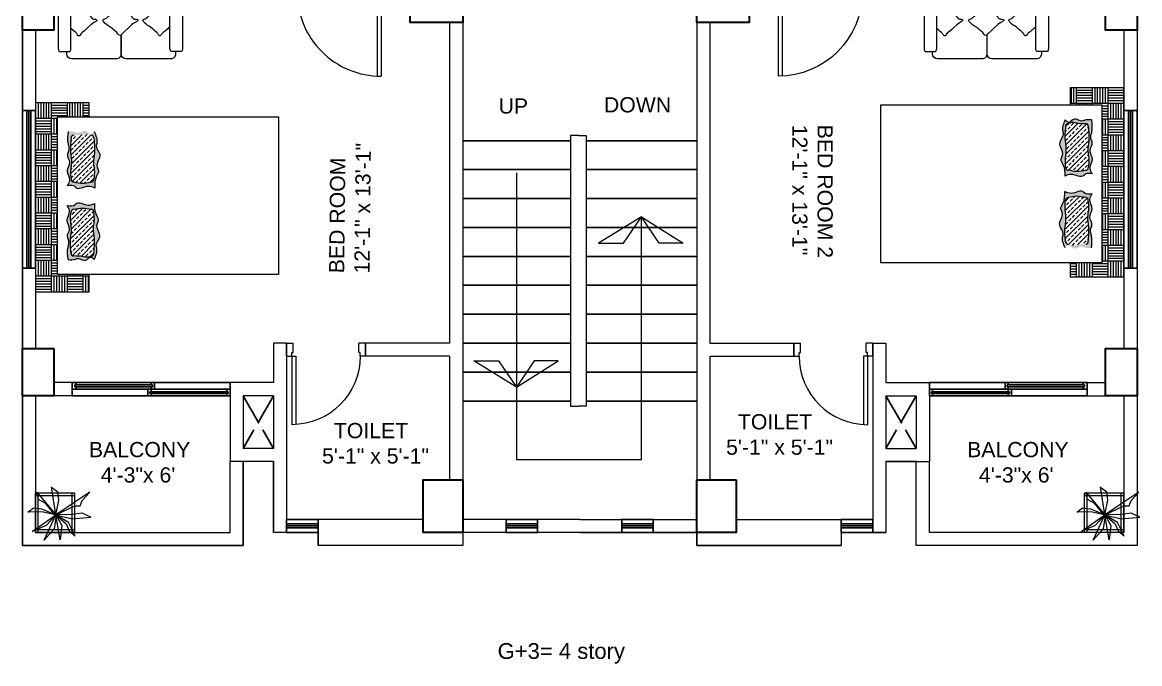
# Model space of a CAD drawing. Header units: inches. Extents: x -6918 to 21732, y -6368 to 1797.
# Drawn here: x 9752.5 to 10177.5, y -4744.9 to -4501.1 of the extents above; entities that cross this region are included whole.
import ezdxf

# ---------------------------------------------------------------- set-up
doc = ezdxf.new("R2010")
doc.units = ezdxf.units.IN
doc.header["$MEASUREMENT"] = 0
doc.linetypes.add('ACAD_ISO02W100', pattern=[15, 12, -3])
for name, color, linetype, lineweight in [('COLOUMN', 10, 'Continuous', 35), ('DIM', 10, 'Continuous', 18), ('dim-8', 7, 'Continuous', 9), ('Door', 6, 'Continuous', 15), ('FTOB', 252, 'Continuous', 18), ('funiture', 250, 'Continuous', 9), ('FUR', 251, 'Continuous', 9), ('furniture', 21, 'Continuous', 15), ('LINE', 250, 'Continuous', 15), ('Raling', 1, 'Continuous', 15), ('STAIR', 32, 'Continuous', 25), ('Varanda', 16, 'Continuous', 15), ('WALL', 7, 'Continuous', 20), ('WINDOW', 5, 'Continuous', 25)]:
    doc.layers.add(name, color=color, linetype=linetype, lineweight=lineweight)
doc.layers.add('DOT', color=140, linetype='ACAD_ISO02W100')
doc.layers.add('Text', color=7, linetype='Continuous')
doc.styles.get("Standard").update_dxf_attribs({"font": 'arial.ttf'})

# ---------------------------------------------------------------- blocks, each defined once
blk = doc.blocks.new('A$C71373806')
at = {"layer": 'Door'}
for p, q in [((2, 5), (2, 31)), ((3.5, 5), (3.5, 30.96)), ((0, 5), (0, 0)), ((0, 5), (2, 5)), ((2, 5), (2, 3.5)), ((2, 5), (3.5, 5)), ((28, 5), (28, 3.5)), ((30, 5), (28, 5)), ((30, 5), (30, 0)), ((0, 0), (2.5, 0)), ((2, 3.5), (2.5, 3.5)), ((2.5, 3.5), (2.5, 0)), ((27.5, 3.5), (27.5, 0)), ((28, 3.5), (27.5, 3.5)), ((30, 0), (27.5, 0))]:
    blk.add_line(p, q, dxfattribs=at)
blk.add_arc((2, 5), 26, 0, 90, dxfattribs=at)
blk = doc.blocks.new('M door')
at = {"layer": 'Door'}
for p, q in [((10890.88, 11660.35), (10895.88, 11660.35)), ((10890.88, 11660.35), (10890.88, 11658.35)), ((10890.88, 11658.35), (10892.38, 11658.35)), ((10892.38, 11658.35), (10892.38, 11657.85)), ((10892.38, 11657.85), (10895.88, 11657.85)), ((10895.88, 11660.35), (10895.88, 11657.85)), ((10890.88, 11627.85), (10860.42, 11627.85)), ((10890.88, 11626.35), (10890.88, 11627.85)), ((10890.88, 11626.35), (10860.38, 11626.35)), ((10890.88, 11624.35), (10890.88, 11626.35)), ((10890.88, 11626.35), (10892.38, 11626.35)), ((10890.88, 11624.35), (10895.88, 11624.35)), ((10892.38, 11626.85), (10895.88, 11626.85)), ((10892.38, 11626.35), (10892.38, 11626.85)), ((10895.88, 11624.35), (10895.88, 11626.85))]:
    blk.add_line(p, q, dxfattribs=at)
blk.add_arc((10892.38, 11626.35), 32, 90, 180, dxfattribs=at)
blk = doc.blocks.new('ADFSDF')
at = {"layer": 'COLOUMN'}
for points in [[(-22327.73, -19135.6), (-22309.73, -19135.6), (-22309.73, -19147.6), (-22327.73, -19147.6)], [(-22206.23, -19135.6), (-22186.23, -19135.6), (-22186.23, -19150.6), (-22206.23, -19150.6)], [(-22045.23, -19135.6), (-22025.23, -19135.6), (-22025.23, -19150.6), (-22045.23, -19150.6)], [(-21921.73, -19135.6), (-21903.73, -19135.6), (-21903.73, -19147.6), (-21921.73, -19147.6)], [(-22315.73, -19284.6), (-22315.73, -19302.6), (-22327.73, -19302.6), (-22327.73, -19284.6)], [(-22206.23, -19284.6), (-22186.23, -19284.6), (-22186.23, -19299.6), (-22206.23, -19299.6)], [(-22045.23, -19284.6), (-22025.23, -19284.6), (-22025.23, -19299.6), (-22045.23, -19299.6)], [(-21903.73, -19284.6), (-21903.73, -19302.6), (-21915.73, -19302.6), (-21915.73, -19284.6)], [(-22315.73, -19438.6), (-22315.73, -19456.6), (-22327.73, -19456.6), (-22327.73, -19438.6)], [(-22180.23, -19438.6), (-22160.23, -19438.6), (-22160.23, -19453.6), (-22180.23, -19453.6)], [(-22071.23, -19438.6), (-22051.23, -19438.6), (-22051.23, -19453.6), (-22071.23, -19453.6)], [(-21903.73, -19438.6), (-21903.73, -19456.6), (-21915.73, -19456.6), (-21915.73, -19438.6)], [(-22315.73, -19577.6), (-22315.73, -19595.6), (-22327.73, -19595.6), (-22327.73, -19577.6)], [(-21903.73, -19577.6), (-21903.73, -19595.6), (-21915.73, -19595.6), (-21915.73, -19577.6)], [(-22160.23, -19627.6), (-22160.23, -19647.6), (-22175.23, -19647.6), (-22175.23, -19627.6)], [(-22056.23, -19627.6), (-22056.23, -19647.6), (-22071.23, -19647.6), (-22071.23, -19627.6)]]:
    blk.add_lwpolyline(points, close=True, dxfattribs=at)
blk = doc.blocks.new('A$C33DE3946')
at = {"layer": 'funiture', "linetype": 'ByBlock', "ltscale": 50}
h = blk.add_hatch(color=146, dxfattribs=at)
edge = h.paths.add_edge_path()
edge.add_spline(control_points=[(26.11, 44.95), (25.33, 45.31), (23.06, 46.36), (19.74, 43.94), (18.12, 46.16), (16.86, 45.98), (15.66, 45.81)], knot_values=[0, 0, 0, 0, 2.535089, 7.417238, 7.565084, 10.641303, 10.641303, 10.641303, 10.641303], degree=3, periodic=0)
edge.add_spline(control_points=[(15.66, 45.81), (16.11, 46.53), (17.22, 48.33), (14.72, 51.39), (17.5, 54.6), (15.14, 57.26), (16.65, 59.45), (15.53, 62.38), (15.8, 64.74), (15.97, 66.32)], knot_values=[0, 0, 0, 0, 2.365898, 5.877054, 9.315251, 12.442743, 14.040477, 16.397017, 21.143287, 21.143287, 21.143287, 21.143287], degree=3, periodic=0)
edge.add_spline(control_points=[(15.97, 66.32), (16.94, 66.42), (18.07, 66.54), (20.14, 65.41), (22.47, 67.79), (24.5, 64.66), (25.5, 65.85), (25.92, 66.35)], knot_values=[0, 0, 0, 0, 2.808231, 3.268551, 6.873507, 9.111892, 10.726097, 10.726097, 10.726097, 10.726097], degree=3, periodic=0)
edge.add_spline(control_points=[(25.92, 66.35), (26.58, 64.85), (27.34, 63.09), (26.29, 60.15), (29.54, 57.41), (26.08, 53.93), (28.02, 51.24), (26.07, 48.7), (26.09, 46.44), (26.11, 44.95)], knot_values=[0, 0, 0, 0, 4.610529, 5.374615, 9.016949, 13.930416, 15.45398, 17.711327, 22.172351, 22.172351, 22.172351, 22.172351], degree=3, periodic=0)
edge = h.paths.add_edge_path(flags=16)
edge.add_spline(control_points=[(18.14, 47.2), (19.28, 46.96), (21.49, 46.49), (23.7, 46.97), (24.78, 47.2)], knot_values=[0, 0, 0, 0, 3.429086, 6.69861, 6.69861, 6.69861, 6.69861], degree=3, periodic=0)
edge.add_ellipse((24.78, 48.2), major_axis=(0.708, 0.708), ratio=1, start_angle=225.0292, end_angle=312.4047)
edge.add_spline(control_points=[(25.78, 48.15), (25.92, 49.42), (26.15, 51.51), (25.4, 54.88), (26.27, 58.89), (25.96, 62.08), (25.78, 63.96)], knot_values=[0, 0, 0, 0, 3.808144, 6.257194, 10.21247, 15.843289, 15.843289, 15.843289, 15.843289], degree=3, periodic=0)
edge.add_ellipse((24.78, 63.96), major_axis=(0.707, 0.707), ratio=1, start_angle=315.4095, end_angle=405)
edge.add_spline(control_points=[(24.78, 64.96), (24.32, 65.16), (23.28, 65.63), (21.02, 64.97), (19.27, 64.96), (18.14, 64.96)], knot_values=[0, 0, 0, 0, 1.462449, 3.329855, 6.731129, 6.731129, 6.731129, 6.731129], degree=3, periodic=0)
edge.add_ellipse((18.14, 63.96), major_axis=(-0.707, 0.707), ratio=1, start_angle=-45, end_angle=45)
edge.add_spline(control_points=[(17.14, 63.96), (16.96, 62.08), (16.65, 58.89), (17.52, 54.88), (16.77, 51.51), (17, 49.42), (17.15, 48.15)], knot_values=[0, 0, 0, 0, 5.630819, 9.586095, 12.035145, 15.843289, 15.843289, 15.843289, 15.843289], degree=3, periodic=0)
edge.add_ellipse((18.14, 48.2), major_axis=(0.707, 0.707), ratio=1, start_angle=137.5277, end_angle=225)
h = blk.add_hatch(color=146, dxfattribs=at)
edge = h.paths.add_edge_path()
edge.add_spline(control_points=[(25.92, 17.65), (25.5, 18.15), (24.5, 19.34), (22.47, 16.21), (20.14, 18.59), (18.07, 17.46), (16.94, 17.58), (15.97, 17.68)], knot_values=[0, 0, 0, 0, 1.614205, 3.85259, 7.457546, 7.917867, 10.726097, 10.726097, 10.726097, 10.726097], degree=3, periodic=0)
edge.add_spline(control_points=[(15.97, 17.68), (15.8, 19.26), (15.53, 21.62), (16.65, 24.55), (15.14, 26.74), (17.5, 29.4), (14.72, 32.61), (17.22, 35.67), (16.11, 37.47), (15.66, 38.19)], knot_values=[0, 0, 0, 0, 4.74627, 7.10281, 8.700544, 11.828036, 15.266233, 18.777389, 21.143287, 21.143287, 21.143287, 21.143287], degree=3, periodic=0)
edge.add_spline(control_points=[(15.66, 38.19), (16.86, 38.02), (18.12, 37.84), (19.74, 40.06), (23.06, 37.64), (25.33, 38.69), (26.11, 39.05)], knot_values=[0, 0, 0, 0, 3.076219, 3.224065, 8.106215, 10.641303, 10.641303, 10.641303, 10.641303], degree=3, periodic=0)
edge.add_spline(control_points=[(26.11, 39.05), (26.09, 37.56), (26.07, 35.3), (28.02, 32.76), (26.08, 30.07), (29.54, 26.59), (26.29, 23.85), (27.34, 20.91), (26.58, 19.15), (25.92, 17.65)], knot_values=[0, 0, 0, 0, 4.461025, 6.718371, 8.241935, 13.155403, 16.797737, 17.561823, 22.172351, 22.172351, 22.172351, 22.172351], degree=3, periodic=0)
edge = h.paths.add_edge_path(flags=16)
edge.add_spline(control_points=[(24.78, 36.8), (23.7, 37.03), (21.49, 37.51), (19.28, 37.04), (18.14, 36.8)], knot_values=[0, 0, 0, 0, 3.269523, 6.69861, 6.69861, 6.69861, 6.69861], degree=3, periodic=0)
edge.add_ellipse((18.14, 35.8), major_axis=(-0.707, 0.707), ratio=1, start_angle=-45, end_angle=42.4723)
edge.add_spline(control_points=[(17.15, 35.85), (17, 34.58), (16.77, 32.49), (17.52, 29.12), (16.65, 25.11), (16.96, 21.92), (17.14, 20.04)], knot_values=[0, 0, 0, 0, 3.808144, 6.257194, 10.21247, 15.843289, 15.843289, 15.843289, 15.843289], degree=3, periodic=0)
edge.add_ellipse((18.14, 20.04), major_axis=(0.707, 0.707), ratio=1, start_angle=135, end_angle=225)
edge.add_spline(control_points=[(18.14, 19.04), (19.27, 19.04), (21.02, 19.03), (23.28, 18.37), (24.32, 18.84), (24.78, 19.04)], knot_values=[0, 0, 0, 0, 3.401273, 5.26868, 6.731129, 6.731129, 6.731129, 6.731129], degree=3, periodic=0)
edge.add_ellipse((24.78, 20.04), major_axis=(-0.707, 0.707), ratio=1, start_angle=135, end_angle=224.5905)
edge.add_spline(control_points=[(25.78, 20.04), (25.96, 21.92), (26.27, 25.11), (25.4, 29.12), (26.15, 32.49), (25.92, 34.58), (25.78, 35.85)], knot_values=[0, 0, 0, 0, 5.630819, 9.586095, 12.035145, 15.843289, 15.843289, 15.843289, 15.843289], degree=3, periodic=0)
edge.add_ellipse((24.78, 35.8), major_axis=(-0.708, 0.708), ratio=1, start_angle=227.5953, end_angle=314.9708)
at = {"layer": 'funiture', "color": 146, "linetype": 'ByBlock', "lineweight": 9, "ltscale": 50}
for p, q in [((9.59, 77.31), (3.59, 77.31)), ((3.59, 77.31), (3.59, 71.31)), ((4.59, 77.31), (4.59, 71.31)), ((5.59, 77.31), (5.59, 71.31)), ((6.59, 77.31), (6.59, 71.31)), ((7.59, 77.31), (7.59, 71.31)), ((8.59, 77.31), (8.59, 71.31)), ((15.59, 77.31), (9.59, 77.31)), ((9.59, 77.31), (9.59, 71.31)), ((21.59, 77.31), (15.59, 77.31)), ((15.59, 77.31), (15.59, 72)), ((16.59, 77.31), (16.59, 72)), ((17.59, 77.31), (17.59, 72)), ((18.59, 77.31), (18.59, 72)), ((19.59, 77.31), (19.59, 72)), ((20.59, 77.31), (20.59, 72)), ((24, 77.31), (21.59, 77.31)), ((21.59, 77.31), (21.59, 72)), ((24, 72), (24, 77.31)), ((15.59, 76.31), (9.59, 76.31)), ((15.59, 75.31), (9.59, 75.31)), ((15.59, 74.31), (9.59, 74.31)), ((15.59, 73.31), (9.59, 73.31)), ((15.59, 72.31), (9.59, 72.31)), ((24, 76.31), (21.59, 76.31)), ((24, 75.31), (21.59, 75.31)), ((24, 74.31), (21.59, 74.31)), ((24, 73.31), (21.59, 73.31)), ((24, 72.31), (21.59, 72.31)), ((9.59, 71.31), (3.59, 71.31)), ((3.59, 71.31), (3.59, 65.31)), ((9.59, 70.31), (3.59, 70.31)), ((9.59, 69.31), (3.59, 69.31)), ((9.59, 68.31), (3.59, 68.31)), ((12, 71.31), (9.59, 71.31)), ((9.59, 71.31), (9.59, 65.31)), ((10.59, 71.31), (10.59, 65.31)), ((11.59, 71.31), (11.59, 65.31)), ((9.59, 67.31), (3.59, 67.31)), ((9.59, 66.31), (3.59, 66.31)), ((3.59, 65.31), (3.59, 59.31)), ((9.59, 65.31), (3.59, 65.31)), ((4.59, 65.31), (4.59, 59.31)), ((5.59, 65.31), (5.59, 59.31)), ((6.59, 65.31), (6.59, 59.31)), ((7.59, 65.31), (7.59, 59.31)), ((8.59, 65.31), (8.59, 59.31)), ((9.59, 65.31), (9.59, 59.31)), ((12, 65.31), (9.59, 65.31)), ((12, 64.31), (9.59, 64.31)), ((12, 63.31), (9.59, 63.31)), ((12, 62.31), (9.59, 62.31)), ((12, 61.31), (9.59, 61.31)), ((12, 60.31), (9.59, 60.31)), ((9.59, 59.31), (3.59, 59.31)), ((3.59, 59.31), (3.59, 53.31)), ((9.59, 58.31), (3.59, 58.31)), ((9.59, 57.31), (3.59, 57.31)), ((9.59, 56.31), (3.59, 56.31)), ((9.59, 55.31), (3.59, 55.31)), ((12, 59.31), (9.59, 59.31)), ((9.59, 59.31), (9.59, 53.31)), ((10.59, 59.31), (10.59, 53.31)), ((11.59, 59.31), (11.59, 53.31)), ((9.59, 54.31), (3.59, 54.31)), ((9.59, 53.31), (3.59, 53.31)), ((3.59, 53.31), (3.59, 47.31)), ((4.59, 53.31), (4.59, 47.31)), ((5.59, 53.31), (5.59, 47.31)), ((6.59, 53.31), (6.59, 47.31)), ((7.59, 53.31), (7.59, 47.31)), ((8.59, 53.31), (8.59, 47.31)), ((12, 53.31), (9.59, 53.31)), ((9.59, 53.31), (9.59, 47.31)), ((12, 52.31), (9.59, 52.31)), ((12, 51.31), (9.59, 51.31)), ((9.59, 47.31), (3.59, 47.31)), ((3.59, 47.31), (3.59, 41.31)), ((12, 50.31), (9.59, 50.31)), ((12, 49.31), (9.59, 49.31)), ((12, 48.31), (9.59, 48.31)), ((12, 47.31), (9.59, 47.31)), ((9.59, 47.31), (9.59, 41.31)), ((10.59, 47.31), (10.59, 41.31)), ((11.59, 47.31), (11.59, 41.31)), ((9.59, 46.31), (3.59, 46.31)), ((9.59, 45.31), (3.59, 45.31)), ((9.59, 44.31), (3.59, 44.31)), ((9.59, 43.31), (3.59, 43.31)), ((9.59, 42.31), (3.59, 42.31)), ((9.59, 41.31), (3.59, 41.31)), ((3.59, 41.31), (3.59, 35.31)), ((4.59, 41.31), (4.59, 35.31)), ((5.59, 41.31), (5.59, 35.31)), ((6.59, 41.31), (6.59, 35.31)), ((7.59, 41.31), (7.59, 35.31)), ((8.59, 41.31), (8.59, 35.31)), ((12, 41.31), (9.59, 41.31)), ((9.59, 41.31), (9.59, 35.31)), ((12, 40.31), (9.59, 40.31)), ((12, 39.31), (9.59, 39.31)), ((12, 38.31), (9.59, 38.31)), ((9.59, 35.31), (3.59, 35.31)), ((3.59, 35.31), (3.59, 29.31)), ((9.59, 34.31), (3.59, 34.31)), ((12, 37.31), (9.59, 37.31)), ((12, 36.31), (9.59, 36.31)), ((12, 35.31), (9.59, 35.31)), ((9.59, 35.31), (9.59, 29.31)), ((10.59, 35.31), (10.59, 29.31)), ((11.59, 35.31), (11.59, 29.31)), ((9.59, 33.31), (3.59, 33.31)), ((9.59, 32.31), (3.59, 32.31)), ((9.59, 31.31), (3.59, 31.31)), ((9.59, 30.31), (3.59, 30.31)), ((9.59, 29.31), (3.59, 29.31)), ((3.59, 29.31), (3.59, 23.31)), ((4.59, 29.31), (4.59, 23.31)), ((5.59, 29.31), (5.59, 23.31)), ((6.59, 29.31), (6.59, 23.31)), ((7.59, 29.31), (7.59, 23.31)), ((8.59, 29.31), (8.59, 23.31)), ((12, 29.31), (9.59, 29.31)), ((9.59, 29.31), (9.59, 23.31)), ((12, 28.31), (9.59, 28.31)), ((12, 27.31), (9.59, 27.31)), ((12, 26.31), (9.59, 26.31)), ((9.59, 23.31), (3.59, 23.31)), ((3.59, 23.31), (3.59, 17.31)), ((9.59, 22.31), (3.59, 22.31)), ((9.59, 21.31), (3.59, 21.31)), ((12, 25.31), (9.59, 25.31)), ((12, 24.31), (9.59, 24.31)), ((12, 23.31), (9.59, 23.31)), ((9.59, 23.31), (9.59, 17.31)), ((10.59, 23.31), (10.59, 17.31)), ((11.59, 23.31), (11.59, 17.31)), ((9.59, 20.31), (3.59, 20.31)), ((9.59, 19.31), (3.59, 19.31)), ((9.59, 18.31), (3.59, 18.31)), ((9.59, 17.31), (3.59, 17.31)), ((3.59, 17.31), (3.59, 11.31)), ((4.59, 17.31), (4.59, 11.31)), ((5.59, 17.31), (5.59, 11.31)), ((6.59, 17.31), (6.59, 11.31)), ((7.59, 17.31), (7.59, 11.31)), ((8.59, 17.31), (8.59, 11.31)), ((12, 17.31), (9.59, 17.31)), ((9.59, 17.31), (9.59, 11.31)), ((12, 16.31), (9.59, 16.31)), ((12, 15.31), (9.59, 15.31)), ((12, 14.31), (9.59, 14.31)), ((12, 13.31), (9.59, 13.31)), ((9.59, 11.31), (3.59, 11.31)), ((3.59, 11.31), (3.59, 5.31)), ((9.59, 10.31), (3.59, 10.31)), ((9.59, 9.31), (3.59, 9.31)), ((12, 12.31), (9.59, 12.31)), ((15.59, 11.31), (9.59, 11.31)), ((9.59, 11.31), (9.59, 5.31)), ((10.59, 11.31), (10.59, 5.31)), ((11.59, 11.31), (11.59, 5.31)), ((12.59, 11.31), (12.59, 5.31)), ((13.59, 11.31), (13.59, 5.31)), ((14.59, 11.31), (14.59, 5.31)), ((15.59, 12), (15.59, 11.31)), ((21.59, 11.31), (15.59, 11.31)), ((15.59, 11.31), (15.59, 5.31)), ((21.59, 10.31), (15.59, 10.31)), ((21.59, 9.31), (15.59, 9.31)), ((16.59, 12), (16.59, 11.31)), ((17.59, 12), (17.59, 11.31)), ((18.59, 12), (18.59, 11.31)), ((19.59, 12), (19.59, 11.31)), ((20.59, 12), (20.59, 11.31)), ((21.59, 12), (21.59, 11.31)), ((24, 11.31), (21.59, 11.31)), ((21.59, 11.31), (21.59, 5.31)), ((22.59, 11.31), (22.59, 5.31)), ((23.59, 11.31), (23.59, 5.31)), ((24, 5.31), (24, 12)), ((9.59, 8.31), (3.59, 8.31)), ((9.59, 7.31), (3.59, 7.31)), ((9.59, 6.31), (3.59, 6.31)), ((9.59, 5.31), (3.59, 5.31)), ((15.59, 5.31), (9.59, 5.31)), ((21.59, 8.31), (15.59, 8.31)), ((21.59, 7.31), (15.59, 7.31)), ((21.59, 6.31), (15.59, 6.31)), ((21.59, 5.31), (15.59, 5.31)), ((24, 5.31), (21.59, 5.31))]:
    blk.add_line(p, q, dxfattribs=at)
at = {"layer": 'funiture', "color": 146, "ltscale": 20}
for p, q in [((12, 12), (12, 72)), ((12, 72), (96, 72)), ((96, 72), (96, 12)), ((96, 12), (12, 12))]:
    blk.add_line(p, q, dxfattribs=at)
at = {"layer": 'funiture', "color": 146, "linetype": 'ByBlock', "ltscale": 50}
for p, q in [((21.19, 65.12), (16.9, 60.83)), ((24.62, 65.03), (17.04, 57.44)), ((18.79, 64.49), (17.91, 63.61)), ((21.88, 64.05), (21, 63.17)), ((23.21, 65.38), (22.33, 64.49)), ((25.7, 64.34), (25.42, 64.05)), ((17.91, 60.08), (17.02, 59.19)), ((17.46, 63.17), (17.03, 62.73)), ((25.89, 62.76), (17.25, 54.12)), ((19.23, 61.4), (18.35, 60.52)), ((20.56, 62.73), (19.67, 61.84)), ((21, 59.63), (20.12, 58.75)), ((22.33, 60.96), (21.44, 60.08)), ((23.65, 62.29), (22.77, 61.4)), ((24.98, 63.61), (24.09, 62.73)), ((25.42, 60.52), (24.54, 59.63)), ((26.01, 61.11), (25.86, 60.96)), ((26.04, 59.37), (16.95, 50.28)), ((18.35, 56.98), (17.46, 56.1)), ((25.66, 55.46), (17.58, 47.37)), ((19.67, 58.31), (18.79, 57.42)), ((21.44, 56.54), (20.56, 55.66)), ((22.77, 57.87), (21.88, 56.98)), ((24.09, 59.19), (23.21, 58.31)), ((24.54, 56.1), (23.65, 55.21)), ((25.86, 57.42), (24.98, 56.54)), ((17.46, 52.56), (16.99, 52.09)), ((18.79, 53.89), (17.91, 53)), ((20.12, 55.21), (19.23, 54.33)), ((20.56, 52.12), (19.67, 51.24)), ((25.92, 52.18), (20.52, 46.78)), ((21.88, 53.45), (21, 52.56)), ((23.21, 54.77), (22.33, 53.89)), ((23.65, 51.68), (22.77, 50.79)), ((24.98, 53), (24.09, 52.12)), ((25.71, 53.74), (25.42, 53.45)), ((17.91, 49.47), (17.09, 48.65)), ((19.23, 50.79), (18.35, 49.91)), ((19.67, 47.7), (18.99, 47.02)), ((21, 49.03), (20.12, 48.14)), ((22.33, 50.35), (21.44, 49.47)), ((22.77, 47.26), (22.27, 46.76)), ((24.09, 48.58), (23.21, 47.7)), ((25.82, 48.54), (24.39, 47.11)), ((25.42, 49.91), (24.54, 49.03)), ((25.98, 50.47), (25.86, 50.35)), ((25.91, 34.5), (16.93, 25.51)), ((21.62, 37.27), (16.94, 32.6)), ((17.02, 34.44), (17, 34.42)), ((24.7, 36.82), (17.28, 29.4)), ((18.35, 35.77), (17.46, 34.88)), ((19.67, 37.09), (18.79, 36.21)), ((20.12, 34), (19.23, 33.12)), ((21.44, 35.33), (20.56, 34.44)), ((22.77, 36.65), (21.88, 35.77)), ((23.23, 37.11), (23.21, 37.09)), ((24.54, 34.88), (23.65, 34)), ((25.74, 36.09), (24.98, 35.33)), ((25.79, 30.83), (16.97, 22.01)), ((17.46, 31.35), (17.11, 31)), ((18.79, 32.68), (17.91, 31.79)), ((20.56, 30.91), (19.67, 30.02)), ((21.88, 32.23), (21, 31.35)), ((23.21, 33.56), (22.33, 32.68)), ((23.65, 30.47), (22.77, 29.58)), ((24.98, 31.79), (24.09, 30.91)), ((25.98, 32.8), (25.42, 32.23)), ((17.91, 28.26), (17.16, 27.51)), ((25.79, 27.3), (17.66, 19.17)), ((19.23, 29.58), (18.35, 28.7)), ((19.67, 26.49), (18.79, 25.6)), ((21, 27.81), (20.12, 26.93)), ((22.33, 29.14), (21.44, 28.26)), ((22.77, 26.05), (21.88, 25.16)), ((24.09, 27.37), (23.21, 26.49)), ((25.42, 28.7), (24.54, 27.81)), ((25.86, 25.6), (24.98, 24.72)), ((17.02, 23.84), (16.88, 23.7)), ((18.35, 25.16), (17.46, 24.28)), ((18.79, 22.07), (17.91, 21.18)), ((20.12, 23.39), (19.23, 22.51)), ((21.44, 24.72), (20.56, 23.84)), ((26.04, 24.02), (20.94, 18.91)), ((21.88, 21.63), (21, 20.74)), ((23.21, 22.95), (22.33, 22.07)), ((24.54, 24.28), (23.65, 23.39)), ((25.97, 22.17), (25.42, 21.63)), ((17.46, 20.74), (17.11, 20.39)), ((20.56, 20.3), (19.67, 19.42)), ((23.65, 19.86), (22.77, 18.97)), ((24.98, 21.18), (24.09, 20.3)), ((25.8, 20.24), (24.46, 18.9))]:
    blk.add_line(p, q, dxfattribs=at)
for centre, start, end in [((18.14, 63.96), 90, 180), ((24.78, 63.96), 0, 90), ((24.78, 48.2), 270.0292, 357.4047), ((24.78, 35.8), 2.5953, 89.9708), ((18.14, 20.04), 180, 270), ((24.78, 20.04), 270, 0)]:
    blk.add_arc(centre, 1, start, end, dxfattribs=at)
at = {"layer": 'funiture', "color": 146, "linetype": 'ByBlock', "lineweight": 0, "ltscale": 50}
for centre, start, end in [((18.14, 48.2), 182.5277, 270), ((18.14, 35.8), 90, 177.4723)]:
    blk.add_arc(centre, 1, start, end, dxfattribs=at)
at = {"layer": 'funiture', "color": 146, "linetype": 'ByBlock', "ltscale": 50}
for points, knots in [([(15.97, 66.32), (15.8, 64.74), (15.53, 62.38), (16.65, 59.45), (15.14, 57.26), (17.5, 54.6), (14.72, 51.39), (17.22, 48.33), (16.11, 46.53), (15.66, 45.81)], [0, 0, 0, 0, 4.74627, 7.10281, 8.700544, 11.828036, 15.266233, 18.777389, 21.143287, 21.143287, 21.143287, 21.143287]), ([(17.14, 63.96), (16.96, 62.08), (16.65, 58.89), (17.52, 54.88), (16.77, 51.51), (17, 49.42), (17.15, 48.15)], [0, 0, 0, 0, 5.630819, 9.586095, 12.035145, 15.843289, 15.843289, 15.843289, 15.843289]), ([(25.78, 63.96), (25.96, 62.08), (26.27, 58.89), (25.4, 54.88), (26.15, 51.51), (25.92, 49.42), (25.78, 48.15)], [0, 0, 0, 0, 5.630819, 9.586095, 12.035145, 15.843289, 15.843289, 15.843289, 15.843289]), ([(25.92, 66.35), (26.58, 64.85), (27.34, 63.09), (26.29, 60.15), (29.54, 57.41), (26.08, 53.93), (28.02, 51.24), (26.07, 48.7), (26.09, 46.44), (26.11, 44.95)], [0, 0, 0, 0, 4.610529, 5.374615, 9.016949, 13.930416, 15.45398, 17.711327, 22.172351, 22.172351, 22.172351, 22.172351]), ([(18.14, 47.2), (19.28, 46.96), (21.49, 46.49), (23.7, 46.97), (24.78, 47.2)], [0, 0, 0, 0, 3.429086, 6.69861, 6.69861, 6.69861, 6.69861]), ([(15.66, 45.81), (16.86, 45.98), (18.12, 46.16), (19.74, 43.94), (23.06, 46.36), (25.33, 45.31), (26.11, 44.95)], [0, 0, 0, 0, 3.076219, 3.224065, 8.106215, 10.641303, 10.641303, 10.641303, 10.641303]), ([(15.66, 38.19), (16.86, 38.02), (18.12, 37.84), (19.74, 40.06), (23.06, 37.64), (25.33, 38.69), (26.11, 39.05)], [0, 0, 0, 0, 3.076219, 3.224065, 8.106215, 10.641303, 10.641303, 10.641303, 10.641303]), ([(25.92, 17.65), (26.58, 19.15), (27.34, 20.91), (26.29, 23.85), (29.54, 26.59), (26.08, 30.07), (28.02, 32.76), (26.07, 35.3), (26.09, 37.56), (26.11, 39.05)], [0, 0, 0, 0, 4.610529, 5.374615, 9.016949, 13.930416, 15.45398, 17.711327, 22.172351, 22.172351, 22.172351, 22.172351]), ([(15.97, 17.68), (15.8, 19.26), (15.53, 21.62), (16.65, 24.55), (15.14, 26.74), (17.5, 29.4), (14.72, 32.61), (17.22, 35.67), (16.11, 37.47), (15.66, 38.19)], [0, 0, 0, 0, 4.74627, 7.10281, 8.700544, 11.828036, 15.266233, 18.777389, 21.143287, 21.143287, 21.143287, 21.143287]), ([(17.14, 20.04), (16.96, 21.92), (16.65, 25.11), (17.52, 29.12), (16.77, 32.49), (17, 34.58), (17.15, 35.85)], [0, 0, 0, 0, 5.630819, 9.586095, 12.035145, 15.843289, 15.843289, 15.843289, 15.843289]), ([(18.14, 36.8), (19.28, 37.04), (21.49, 37.51), (23.7, 37.03), (24.78, 36.8)], [0, 0, 0, 0, 3.429086, 6.69861, 6.69861, 6.69861, 6.69861]), ([(25.78, 20.04), (25.96, 21.92), (26.27, 25.11), (25.4, 29.12), (26.15, 32.49), (25.92, 34.58), (25.78, 35.85)], [0, 0, 0, 0, 5.630819, 9.586095, 12.035145, 15.843289, 15.843289, 15.843289, 15.843289]), ([(15.97, 17.68), (16.94, 17.58), (18.07, 17.46), (20.14, 18.59), (22.47, 16.21), (24.5, 19.34), (25.5, 18.15), (25.92, 17.65)], [0, 0, 0, 0, 2.808231, 3.268551, 6.873507, 9.111892, 10.726097, 10.726097, 10.726097, 10.726097]), ([(24.78, 19.04), (24.32, 18.84), (23.28, 18.37), (21.02, 19.03), (19.27, 19.04), (18.14, 19.04)], [0, 0, 0, 0, 1.462449, 3.329855, 6.731129, 6.731129, 6.731129, 6.731129])]:
    blk.add_open_spline(points, degree=3, knots=knots, dxfattribs=at)
blk = doc.blocks.new('FTOB')
at = {"layer": 'FTOB', "color": 72}
for p, q in [((1356.22, 2644.41), (1360.62, 2634.82)), ((1362.23, 2644.29), (1360.62, 2634.82)), ((1351.64, 2641.12), (1360.62, 2634.82)), ((1353.43, 2626.2), (1360.62, 2634.82)), ((1360.62, 2634.82), (1359.01, 2624.1)), ((1373.58, 2626.2), (1360.62, 2634.82))]:
    blk.add_line(p, q, dxfattribs=at)
at = {"layer": 'FTOB'}
for p, q in [((1352.86, 2641.48), (1352.86, 2626.48)), ((1367.86, 2641.48), (1352.86, 2641.48)), ((1367.86, 2640.43), (1352.86, 2640.43)), ((1353.91, 2641.48), (1353.91, 2626.48)), ((1366.81, 2641.48), (1366.81, 2626.48)), ((1367.86, 2641.48), (1367.86, 2626.48)), ((1367.86, 2627.53), (1352.86, 2627.53)), ((1367.86, 2626.48), (1352.86, 2626.48))]:
    blk.add_line(p, q, dxfattribs=at)
at = {"layer": 'FTOB', "color": 72, "flags": 128}
for points in [[(1360.68, 2635.07), (1359.98, 2640.05), (1356.22, 2644.41)], [(1360.62, 2634.82), (1362.86, 2638.86), (1362.23, 2644.29)], [(1360.53, 2635), (1356.89, 2638.84), (1351.64, 2641.12)], [(1349.94, 2633.78), (1352.1, 2632.11), (1355.1, 2632.46), (1360.62, 2634.82)], [(1360.62, 2634.82), (1367.84, 2631.39), (1369.86, 2631.28), (1370.64, 2629.34), (1373.58, 2626.2)]]:
    blk.add_lwpolyline(points, dxfattribs=at)
blk.add_lwpolyline([(1360.62, 2634.82), (1364.51, 2638.16), (1365.66, 2640.82), (1368.01, 2642.77), (1365.44, 2637.73)], close=True, dxfattribs=at)
at = {"layer": 'FTOB', "color": 72, "extrusion": (0, 0, -1), "flags": 128}
for points in [[(-1360.39, 2634.89), (-1356.77, 2630.41), (-1354.02, 2628.9), (-1353.43, 2626.2)], [(-1360.62, 2634.82), (-1366.83, 2636.26), (-1373.85, 2635.62)], [(-1373.85, 2635.62), (-1370.58, 2634.19), (-1366.99, 2634.63), (-1360.62, 2634.82)], [(-1360.62, 2634.82), (-1355.16, 2633.58), (-1349.94, 2633.78)], [(-1360.62, 2634.82), (-1361.76, 2629.13), (-1361.31, 2626.18), (-1359.11, 2624.5)]]:
    blk.add_lwpolyline(points, dxfattribs=at)
blk = doc.blocks.new('A$C32D36C69')
at = {"layer": 'FUR'}
for points in [[(3.02, 23.85), (44.08, 23.85, -0.237245), (45.38, 23.27), (45.38, 17.75, -0.239259), (44.08, 17.1), (2.39, 17.1, -0.373324), (1.95, 17.57), (1.95, 23.26, -0.259578), (3.02, 23.85, -0.458998)], [(1.95, 20.39), (0.47, 20.39, 0.000201), (0.29, 20.27, 0.125644), (0, 18.8), (0, 4.32, 0.112539), (0.28, 2.84), (0.47, 2.71), (4.38, 2.71), (4.55, 2.84, 0.107081), (4.85, 4.32), (4.85, 17.1)], [(4.85, 12.29), (5.68, 11.39), (6.1, 11), (6.43, 10.73), (7, 10.3), (7.36, 10.01), (7.68, 9.71), (7.87, 9.5), (8.06, 9.22), (8.13, 9.13), (8.17, 9.08), (8.24, 8.97), (8.56, 8.73), (8.7, 8.71), (8.83, 8.73), (8.94, 8.81), (9.06, 8.92), (9.22, 9.12), (9.36, 9.36), (9.46, 9.52), (9.56, 9.71), (9.69, 9.89), (9.84, 10.04), (10.32, 10.4), (10.85, 10.86), (11.5, 11.43), (12.17, 11.98), (12.71, 12.37), (12.98, 12.54), (13.44, 12.83), (13.77, 13.08), (14.05, 13.31), (14.46, 13.68), (14.7, 13.95), (14.86, 14.15), (15.01, 14.35, 0.398667), (14.95, 14.96), (14.65, 15.08), (14.32, 15.21), (14.03, 15.33), (13.87, 15.43), (13.42, 15.81), (13.12, 16.09), (12.9, 16.31), (12.76, 16.46), (12.37, 16.76), (12.14, 16.94), (11.74, 17.09)], [(36.22, 17.1), (36.01, 17.06, 0.261458), (35.35, 16.55), (35.18, 16.31), (34.88, 15.9), (34.4, 15.35), (33.87, 15.04), (33.12, 15), (32.88, 14.98), (32.71, 14.92), (32.6, 14.73), (32.65, 14.52), (32.79, 14.32), (33.2, 14.05), (33.47, 13.91), (33.87, 13.69), (34.4, 13.32), (34.9, 12.96), (36.05, 11.89), (36.41, 11.51), (36.79, 11.09), (37.48, 10.54), (38.04, 10.11), (38.62, 9.55), (39.01, 9.03), (39.04, 8.97), (39.27, 8.77), (39.5, 8.71), (39.72, 8.78), (40.02, 9.12), (40.31, 9.62), (40.37, 9.72), (40.65, 10.04), (41.14, 10.41), (41.84, 11.02), (42.49, 11.57)], [(45.38, 20.39), (46.86, 20.39, -0.000201), (47.05, 20.27, -0.125644), (47.34, 18.8), (47.34, 4.32, -0.112539), (47.06, 2.84), (46.86, 2.71), (42.96, 2.71), (42.79, 2.84, -0.107081), (42.49, 4.32), (42.49, 17.1)], [(2.7, 2.71), (2.7, 1.81, 0.422461), (4.57, 0), (21.51, 0, 0.405948), (23.38, 1.81), (23.38, 9.1)], [(23.42, 9.04), (23.42, 1.81, 0.422528), (25.29, 0), (42.23, 0, 0.405948), (44.1, 1.81), (44.1, 2.71)]]:
    blk.add_lwpolyline(points, format="xyb", dxfattribs=at)
blk.add_lwpolyline([(20.65, 17.1), (20.44, 17.06), (20.12, 16.88), (19.84, 16.63), (19.6, 16.31), (19.37, 15.98), (19.19, 15.73), (18.98, 15.5), (18.74, 15.29), (18.29, 15.04), (17.74, 15), (17.26, 14.96), (17.02, 14.8), (16.99, 14.55), (17.18, 14.35), (18.12, 13.8), (18.78, 13.35), (19.3, 12.98), (23.42, 9.06), (23.66, 8.91), (24.2, 8.93), (24.56, 9.31), (25, 9.96), (26.81, 11.51), (27.39, 11.98), (28.08, 12.46), (28.85, 12.96), (29.55, 13.54), (30.14, 14.22), (30.39, 14.66), (30.24, 14.91), (30.11, 14.97), (29.82, 15.1), (29.32, 15.3), (29.02, 15.49), (28.34, 16.09), (28.06, 16.39), (27.37, 16.94), (26.85, 17.1)], dxfattribs=at)

msp = doc.modelspace()

# ---------------------------------------------------------------- linework, layer by layer
at = {"layer": 'dim-8', "ltscale": 2}
for points in [[(9752.48, -4625.07), (9752.48, -4504.07)], [(10176.48, -4504.07), (10176.48, -4625.07)], [(10176.48, -4643.07), (10176.48, -4700.07), (10092.48, -4700.07), (10092.48, -4668.07), (10080.98, -4668.07), (10080.98, -4695.07), (10063.98, -4695.07), (10063.98, -4700.07), (10008.98, -4700.07), (10008.98, -4695.07), (9919.98, -4695.07), (9919.98, -4700.07), (9864.98, -4700.07), (9864.98, -4695.07), (9847.98, -4695.07), (9847.98, -4668.07), (9836.48, -4668.07), (9836.48, -4700.07), (9752.48, -4700.07), (9752.48, -4643.07)]]:
    msp.add_lwpolyline(points, dxfattribs=at)
at = {"layer": 'DOT'}
for p, q in [((9836.48, -4643.07), (9847.98, -4663.07)), ((9847.98, -4643.07), (9836.48, -4663.07)), ((10092.48, -4643.07), (10080.98, -4663.07)), ((10080.98, -4643.07), (10092.48, -4663.07))]:
    msp.add_line(p, q, dxfattribs=at)
at = {"layer": 'LINE'}
msp.add_lwpolyline([(9940.48, -4558.32), (9940.48, -4667.33), (9987.98, -4667.33), (9987.98, -4575.05), (9971.65, -4585.05), (9981.15, -4585.05), (9987.98, -4575.05), (10003.78, -4585.05), (9994.72, -4585.05), (9987.98, -4575.05)], dxfattribs=at)
msp.add_lwpolyline([(9940.48, -4639.75), (9924.15, -4629.75), (9933.65, -4629.75), (9940.48, -4639.75), (9956.28, -4629.75), (9947.22, -4629.75)], close=True, dxfattribs=at)
at = {"layer": 'Raling'}
for points in [[(9963.98, -4544.07), (9960.98, -4544.07), (9960.98, -4647.07), (9963.98, -4647.07)], [(9963.98, -4544.07), (9966.98, -4544.07), (9966.98, -4647.07), (9963.98, -4647.07)]]:
    msp.add_lwpolyline(points, dxfattribs=at)
at = {"layer": 'STAIR'}
for p, q in [((9960.98, -4546.07), (9919.98, -4546.07)), ((9966.98, -4546.07), (10008.98, -4546.07)), ((9960.98, -4557.07), (9919.98, -4557.07)), ((9966.98, -4557.07), (10008.98, -4557.07)), ((9960.98, -4568.07), (9919.98, -4568.07)), ((9966.98, -4568.07), (10008.98, -4568.07)), ((9960.98, -4579.07), (9919.98, -4579.07)), ((9966.98, -4579.07), (10008.98, -4579.07)), ((9960.98, -4590.07), (9919.98, -4590.07)), ((9966.98, -4590.07), (10008.98, -4590.07)), ((9960.98, -4601.07), (9919.98, -4601.07)), ((9966.98, -4601.07), (10008.98, -4601.07)), ((9960.98, -4612.07), (9919.98, -4612.07)), ((9966.98, -4612.07), (10008.98, -4612.07)), ((9960.98, -4623.07), (9919.98, -4623.07)), ((9966.98, -4623.07), (10008.98, -4623.07)), ((9960.98, -4634.07), (9919.98, -4634.07)), ((9966.98, -4634.07), (10008.98, -4634.07)), ((9919.98, -4645.07), (9960.98, -4645.07)), ((10008.98, -4645.07), (9966.98, -4645.07))]:
    msp.add_line(p, q, dxfattribs=at)
at = {"layer": 'Varanda'}
for points in [[(9752.48, -4643.07), (9752.48, -4700.07), (9836.48, -4700.07), (9836.48, -4668.07)], [(9757.48, -4643.07), (9757.48, -4695.07), (9831.48, -4695.07), (9831.48, -4668.07)], [(10176.48, -4643.07), (10176.48, -4700.07), (10092.48, -4700.07), (10092.48, -4668.07)], [(10171.48, -4643.07), (10171.48, -4695.07), (10097.48, -4695.07), (10097.48, -4668.07)]]:
    msp.add_lwpolyline(points, dxfattribs=at)
at = {"layer": 'WALL'}
for p, q in [((9752.48, -4504.07), (9752.48, -4534.57)), ((9757.48, -4504.07), (9757.48, -4534.57)), ((9914.98, -4501.07), (9914.98, -4623.07)), ((9919.98, -4501.07), (9919.98, -4675.07)), ((10008.98, -4501.07), (10008.98, -4675.07)), ((10013.98, -4501.07), (10013.98, -4623.07)), ((10171.48, -4504.07), (10171.48, -4534.57)), ((10176.48, -4504.07), (10176.48, -4534.57)), ((9757.48, -4534.57), (9752.48, -4534.57)), ((10171.48, -4534.57), (10176.48, -4534.57)), ((9752.48, -4594.57), (9752.48, -4625.07)), ((9757.48, -4594.57), (9752.48, -4594.57)), ((9757.48, -4594.57), (9757.48, -4625.07)), ((10171.48, -4594.57), (10171.48, -4625.07)), ((10171.48, -4594.57), (10176.48, -4594.57)), ((10176.48, -4594.57), (10176.48, -4625.07)), ((9852.98, -4623.07), (9847.98, -4623.07)), ((9847.98, -4623.07), (9847.98, -4638.07)), ((9852.98, -4623.07), (9852.98, -4695.07)), ((9914.98, -4623.07), (9882.98, -4623.07)), ((9882.98, -4623.07), (9882.98, -4628.07)), ((10013.98, -4623.07), (10045.98, -4623.07)), ((10045.98, -4623.07), (10045.98, -4628.07)), ((10075.98, -4623.07), (10080.98, -4623.07)), ((10075.98, -4623.07), (10075.98, -4695.07)), ((10080.98, -4623.07), (10080.98, -4638.07)), ((9914.98, -4628.07), (9882.98, -4628.07)), ((9914.98, -4628.07), (9914.98, -4675.07)), ((10013.98, -4628.07), (10045.98, -4628.07)), ((10013.98, -4628.07), (10013.98, -4675.07)), ((9771.48, -4638.07), (9764.48, -4638.07)), ((9771.48, -4638.07), (9771.48, -4643.07)), ((9847.98, -4638.07), (9831.48, -4638.07)), ((9831.48, -4638.07), (9831.48, -4668.07)), ((10080.98, -4638.07), (10097.48, -4638.07)), ((10097.48, -4638.07), (10097.48, -4668.07)), ((10157.48, -4638.07), (10164.48, -4638.07)), ((10157.48, -4638.07), (10157.48, -4643.07)), ((9757.48, -4643.07), (9752.48, -4643.07)), ((9771.48, -4643.07), (9764.48, -4643.07)), ((9847.98, -4643.07), (9836.48, -4643.07)), ((9836.48, -4643.07), (9836.48, -4663.07)), ((9847.98, -4643.07), (9847.98, -4663.07)), ((10080.98, -4643.07), (10092.48, -4643.07)), ((10080.98, -4643.07), (10080.98, -4663.07)), ((10092.48, -4643.07), (10092.48, -4663.07)), ((10157.48, -4643.07), (10164.48, -4643.07)), ((9847.98, -4663.07), (9836.48, -4663.07)), ((10080.98, -4663.07), (10092.48, -4663.07)), ((9847.98, -4668.07), (9831.48, -4668.07)), ((9847.98, -4668.07), (9847.98, -4695.07)), ((10080.98, -4668.07), (10097.48, -4668.07)), ((10080.98, -4668.07), (10080.98, -4695.07)), ((9904.98, -4690.07), (9864.98, -4690.07)), ((9864.98, -4690.07), (9864.98, -4700.07)), ((9936.48, -4690.07), (9919.98, -4690.07)), ((9936.48, -4690.07), (9936.48, -4695.07)), ((9964.48, -4690.07), (9948.48, -4690.07)), ((9948.48, -4690.07), (9948.48, -4695.07)), ((9964.48, -4690.07), (9980.48, -4690.07)), ((9980.48, -4690.07), (9980.48, -4695.07)), ((9992.48, -4690.07), (10008.98, -4690.07)), ((9992.48, -4690.07), (9992.48, -4695.07)), ((10023.98, -4690.07), (10063.98, -4690.07)), ((10063.98, -4690.07), (10063.98, -4700.07)), ((9852.98, -4695.07), (9847.98, -4695.07)), ((9936.48, -4695.07), (9919.98, -4695.07)), ((9919.98, -4695.07), (9919.98, -4700.07)), ((9964.48, -4695.07), (9948.48, -4695.07)), ((9964.48, -4695.07), (9980.48, -4695.07)), ((9992.48, -4695.07), (10008.98, -4695.07)), ((10008.98, -4695.07), (10008.98, -4700.07)), ((10075.98, -4695.07), (10080.98, -4695.07)), ((9919.98, -4700.07), (9864.98, -4700.07)), ((10008.98, -4700.07), (10063.98, -4700.07))]:
    msp.add_line(p, q, dxfattribs=at)
at = {"layer": 'WINDOW'}
for p, q in [((9802.71, -4638.07), (9771.48, -4638.07)), ((9771.48, -4643.07), (9771.48, -4638.07)), ((9802.71, -4638.07), (9831.48, -4638.07)), ((9830.25, -4641.53), (9830.25, -4640.57)), ((9831.48, -4643.07), (9831.48, -4638.07)), ((10126.25, -4638.07), (10097.48, -4638.07)), ((10097.48, -4643.07), (10097.48, -4638.07)), ((10098.71, -4641.53), (10098.71, -4640.57)), ((10126.25, -4638.07), (10157.48, -4638.07)), ((10157.48, -4643.07), (10157.48, -4638.07)), ((9800.23, -4643.07), (9771.48, -4643.07)), ((9800.23, -4643.07), (9831.48, -4643.07)), ((9830.25, -4643.07), (9830.25, -4642.21)), ((9830.71, -4641.53), (9830.71, -4642.21)), ((10128.74, -4643.07), (10097.48, -4643.07)), ((10098.25, -4641.53), (10098.25, -4642.21)), ((10098.71, -4643.07), (10098.71, -4642.21)), ((10128.74, -4643.07), (10157.48, -4643.07))]:
    msp.add_line(p, q, dxfattribs=at)
at = {"layer": 'WINDOW', "ltscale": 5}
for p, q in [((9771.48, -4640.57), (9831.48, -4640.57)), ((9772.48, -4638.93), (9801.95, -4638.93)), ((9772.48, -4638.93), (9772.48, -4639.62)), ((9772.48, -4639.62), (9801.95, -4639.62)), ((9772.95, -4638.93), (9772.95, -4638.07)), ((9772.95, -4640.57), (9772.95, -4639.62)), ((9800.23, -4640.57), (9800.23, -4643.07)), ((9801.48, -4638.93), (9801.48, -4638.07)), ((9801.48, -4640.57), (9801.48, -4639.62)), ((9801.48, -4640.57), (9801.48, -4641.53)), ((9801.95, -4638.93), (9801.95, -4639.62)), ((9802.71, -4640.57), (9802.71, -4638.07)), ((10157.48, -4640.57), (10097.48, -4640.57)), ((10126.25, -4640.57), (10126.25, -4638.07)), ((10156.48, -4638.93), (10127.02, -4638.93)), ((10127.02, -4638.93), (10127.02, -4639.62)), ((10156.48, -4639.62), (10127.02, -4639.62)), ((10127.48, -4638.93), (10127.48, -4638.07)), ((10127.48, -4640.57), (10127.48, -4639.62)), ((10127.48, -4640.57), (10127.48, -4641.53)), ((10128.74, -4640.57), (10128.74, -4643.07)), ((10156.02, -4638.93), (10156.02, -4638.07)), ((10156.02, -4640.57), (10156.02, -4639.62)), ((10156.48, -4638.93), (10156.48, -4639.62)), ((9801.02, -4641.53), (9830.71, -4641.53)), ((9801.02, -4642.21), (9801.02, -4641.53)), ((9801.02, -4642.21), (9830.71, -4642.21)), ((9801.48, -4642.21), (9801.48, -4643.07)), ((10127.95, -4641.53), (10098.25, -4641.53)), ((10127.95, -4642.21), (10098.25, -4642.21)), ((10127.48, -4642.21), (10127.48, -4643.07)), ((10127.95, -4642.21), (10127.95, -4641.53))]:
    msp.add_line(p, q, dxfattribs=at)
at = {"layer": 'WINDOW'}
for points in [[(9752.48, -4594.57), (9757.48, -4594.57), (9757.48, -4534.57), (9752.48, -4534.57)], [(9754.23, -4594.57), (9755.73, -4594.57), (9755.73, -4534.57), (9754.23, -4534.57)], [(9754.98, -4594.57), (9754.98, -4594.57), (9754.98, -4534.57), (9754.98, -4534.57)], [(10176.48, -4594.57), (10171.48, -4594.57), (10171.48, -4534.57), (10176.48, -4534.57)], [(10174.73, -4594.57), (10173.23, -4594.57), (10173.23, -4534.57), (10174.73, -4534.57)], [(10173.98, -4594.57), (10173.98, -4594.57), (10173.98, -4534.57), (10173.98, -4534.57)], [(9852.98, -4690.07), (9852.98, -4695.07), (9864.98, -4695.07), (9864.98, -4690.07)], [(9936.48, -4690.07), (9936.48, -4695.07), (9948.48, -4695.07), (9948.48, -4690.07)], [(9992.48, -4690.07), (9992.48, -4695.07), (9980.48, -4695.07), (9980.48, -4690.07)], [(10075.98, -4690.07), (10075.98, -4695.07), (10063.98, -4695.07), (10063.98, -4690.07)], [(9852.98, -4691.82), (9852.98, -4693.32), (9864.98, -4693.32), (9864.98, -4691.82)], [(9852.98, -4692.57), (9852.98, -4692.57), (9864.98, -4692.57), (9864.98, -4692.57)], [(9936.48, -4691.82), (9936.48, -4693.32), (9948.48, -4693.32), (9948.48, -4691.82)], [(9936.48, -4692.57), (9936.48, -4692.57), (9948.48, -4692.57), (9948.48, -4692.57)], [(9992.48, -4691.82), (9992.48, -4693.32), (9980.48, -4693.32), (9980.48, -4691.82)], [(9992.48, -4692.57), (9992.48, -4692.57), (9980.48, -4692.57), (9980.48, -4692.57)], [(10075.98, -4691.82), (10075.98, -4693.32), (10063.98, -4693.32), (10063.98, -4691.82)], [(10075.98, -4692.57), (10075.98, -4692.57), (10063.98, -4692.57), (10063.98, -4692.57)]]:
    msp.add_lwpolyline(points, close=True, dxfattribs=at)

# ---------------------------------------------------------------- block references
at = {"layer": 'COLOUMN'}
msp.add_blockref('ADFSDF', (32080.21, 14952.52), dxfattribs=at)
at = {"layer": 'DIM', "rotation": 89.99999999999999}
msp.add_blockref('M door', (21515.33, -15381.95), dxfattribs=at)
at = {"layer": 'DIM', "xscale": -1, "rotation": 270}
msp.add_blockref('M door', (-1586.37, -15381.95), dxfattribs=at)
at = {"layer": 'furniture', "xscale": -1}
for p in [(9813.46, -4514.92), (10142.78, -4514.92)]:
    msp.add_blockref('A$C32D36C69', p, dxfattribs=at)
at = {"layer": 'furniture', "ltscale": 20, "rotation": 179.9999999999993}
msp.add_blockref('A$C33DE3946', (10175.07, -4520.5), dxfattribs=at)
at = {"layer": 'furniture', "ltscale": 20}
msp.add_blockref('A$C33DE3946', (9753.89, -4608.96), dxfattribs=at)
at = {"layer": 'furniture', "xscale": -1, "rotation": 180}
for p in [(8404.62, -2053.59), (8803.62, -2053.59)]:
    msp.add_blockref('FTOB', p, dxfattribs=at)
at = {"layer": 'WALL', "xscale": -1, "rotation": 180}
msp.add_blockref('A$C71373806', (9852.98, -4623.07), dxfattribs=at)
at = {"layer": 'WALL', "rotation": 180}
msp.add_blockref('A$C71373806', (10075.98, -4623.07), dxfattribs=at)

# ---------------------------------------------------------------- texts
at = {"layer": 'Raling', "color": 156, "lineweight": 40, "true_color": 0x004b69, "attachment_point": 1}
for s, insert, char_height in [('UP', (9933.62, -4529.99), 5.781), ('DOWN', (9973.69, -4529.54), 5.781), ('   TOILET^J 5\'-1" x {\\C156;\\c6900480;5\'-1"}', (9864.23, -4653.42), 5.7807), ('   TOILET^J 5\'-1" x {\\C156;\\c6900480;5\'-1"}', (10017.92, -4650.07), 5.7807), (' BALCONY^J   4\'-3"x 6\'', (9775.56, -4660.65), 5.7807), (' BALCONY^J   4\'-3"x 6\'', (10109.61, -4660.65), 5.7807)]:
    msp.add_mtext_dynamic_manual_height_columns(s, width=81.5336, gutter_width=0.723, heights=[0], dxfattribs=dict(at, insert=insert, char_height=char_height))
at = {"layer": 'Raling', "color": 156, "lineweight": 40, "true_color": 0x004b69, "char_height": 5.7807, "attachment_point": 1}
for s, insert, rotation in [(' BED ROOM 2^J 12\'-1" x 13\'-1"', (10060.72, -4537.77), 270), (' BED ROOM ^J 12\'-1" x 13\'-1"', (9869.07, -4598.68), 89.3408)]:
    msp.add_mtext_dynamic_manual_height_columns(s, width=81.5336, gutter_width=0.723, heights=[0], dxfattribs=dict(at, insert=insert, rotation=rotation))
at = {"layer": 'Text', "insert": (9926.73, -4737.13), "char_height": 6, "attachment_point": 1}
msp.add_mtext_dynamic_manual_height_columns('\\pxqc;G+3= 4 story  ', width=61.4946, gutter_width=1, heights=[0], dxfattribs=at)

doc.saveas('drawing.dxf')
